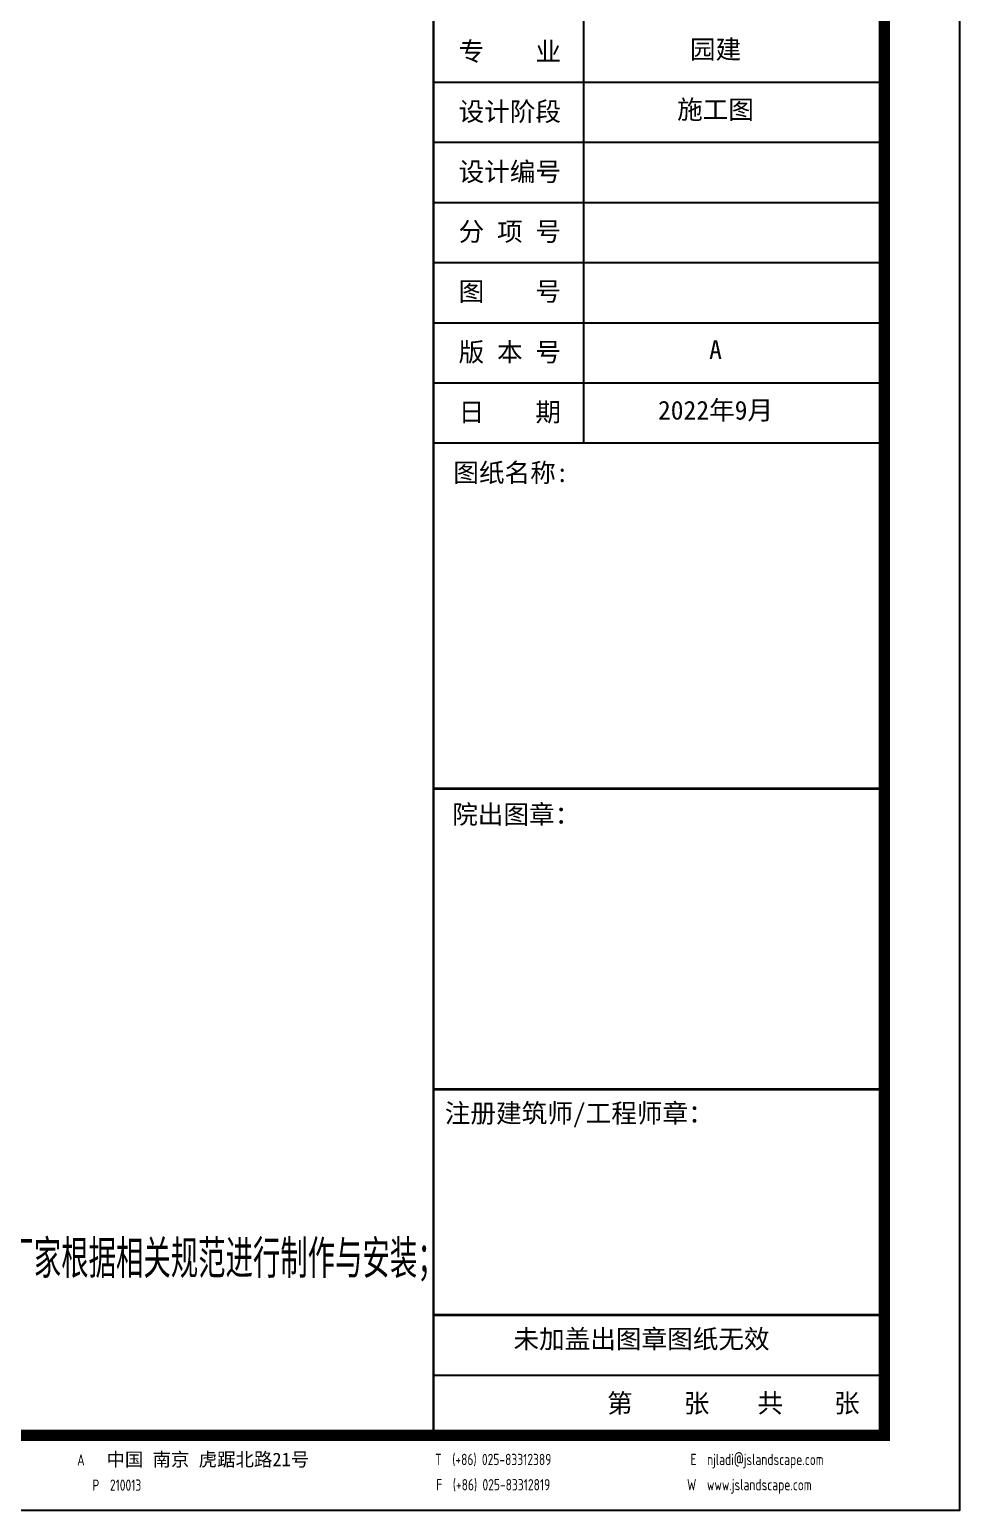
# Model space of a CAD drawing. Extents: x 396092 to 455492, y 17293 to 132793.
# Drawn here: x 443116 to 455492, y 90793 to 110492 of the extents above; entities that cross this region are included whole.
import ezdxf
from ezdxf.enums import TextEntityAlignment as Align

# ---------------------------------------------------------------- set-up
doc = ezdxf.new("R2010")
doc.units = 0
doc.header["$LTSCALE"] = 1000
doc.header["$MEASUREMENT"] = 0
doc.layers.add('PUB_TEXT', color=7, linetype='Continuous')
doc.styles.get("Standard").update_dxf_attribs({"font": 'gbenor.shx', "bigfont": 'gbcbig.shx'})
doc.styles.add('图框 图签', font='SimSun.ttf', dxfattribs={"width": 0.7})
doc.styles.add('图框 英文', font='dim.shx', dxfattribs={"width": 0.7})
doc.styles.add('图框 黑体', font='simhei_0.ttf', dxfattribs={"width": 0.7})

# ---------------------------------------------------------------- blocks, each defined once
blk = doc.blocks.new('A$Ce900529c')
for p, q in [((1499.47, -906.99), (1499.47, -826.99)), ((1479.47, -858.99), (1539.47, -858.99)), ((1479.47, -866.99), (1539.47, -866.99)), ((1479.47, -874.99), (1539.47, -874.99)), ((1479.47, -882.99), (1539.47, -882.99)), ((1479.47, -890.99), (1539.47, -890.99)), ((1479.47, -898.99), (1539.47, -898.99)), ((1479.47, -906.99), (1539.47, -906.99)), ((1539.47, -1022.99), (1539.47, -970.99)), ((1479.47, -1030.99), (1539.47, -1030.99))]:
    blk.add_line(p, q)
blk.add_lwpolyline([(955.47, -628.99), (1549.47, -628.99), (1549.47, -1048.99), (955.47, -1048.99)], close=True)
at = {"const_width": 1.5}
blk.add_lwpolyline([(1539.47, -638.99), (980.47, -638.99), (980.47, -1038.99), (1539.47, -1038.99)], close=True, dxfattribs=at)
at = {"const_width": 0.35}
for points in [[(1479.47, -1038.99), (1479.47, -638.99)], [(1479.47, -952.99), (1539.47, -952.99)], [(1479.47, -992.99), (1539.47, -992.99)], [(1479.47, -1022.99), (1539.47, -1022.99)]]:
    blk.add_lwpolyline(points, dxfattribs=at)
for s, height, style, p in [('专    业', 2.5, '图框 黑体', (1489.63, -854.85)), ('园建', 2.5, '图框 黑体', (1517.01, -854.58)), ('设计阶段', 2.5, '图框 黑体', (1489.63, -862.85)), ('施工图', 2.5, '图框 黑体', (1517.01, -862.58)), ('设计编号', 2.5, '图框 黑体', (1489.63, -870.85)), ('分 项 号', 2.5, '图框 黑体', (1489.63, -878.85)), ('图    号', 2.5, '图框 黑体', (1489.63, -886.85)), ('版 本 号', 2.5, '图框 黑体', (1489.63, -894.85)), ('A', 2.5, '图框 黑体', (1517.01, -894.58)), ('日    期', 2.5, '图框 黑体', (1489.63, -902.85)), ('2022年9月', 2.5, '图框 黑体', (1517.01, -902.58)), ('未加盖出图章图纸无效', 2.5, '图框 黑体', (1507.16, -1026.13)), ('第    张', 2.5, '图框 黑体', (1509.39, -1034.69)), ('共    张', 2.5, '图框 黑体', (1529.39, -1034.69)), ('中国 南京 虎踞北路21号', 1.8, '图框 图签', (1449.43, -1042.17))]:
    blk.add_text(s, height=height, dxfattribs=dict(style=style)).set_placement(p, align=Align.MIDDLE)
at = {"style": '图框 黑体'}
for s, p in [('图纸名称:', (1482.11, -912.19)), ('院出图章：', (1481.96, -957.65)), ('注册建筑师/工程师章：', (1480.97, -997.4))]:
    blk.add_text(s, height=2.5, dxfattribs=at).set_placement(p)
at = {"style": '图框 英文', "width": 0.87}
for s, p in [('A', (1432.54, -1042.27)), ('T  (+86) 025-83312389', (1487.42, -1042.21)), ('E  njladi@jslandscape.com', (1522.54, -1042.32)), ('P  210013', (1437.32, -1045.63)), ('F  (+86) 025-83312819', (1487.42, -1045.57)), ('W  www.jslandscape.com', (1521.51, -1045.79))]:
    blk.add_text(s, height=1.5, dxfattribs=at).set_placement(p, align=Align.MIDDLE)

msp = doc.modelspace()

# ---------------------------------------------------------------- block references
at = {"xscale": 100, "yscale": 100, "zscale": 100}
msp.add_blockref('A$Ce900529c', (300545.2, 195692.1), dxfattribs=at)

# ---------------------------------------------------------------- texts
at = {"layer": 'PUB_TEXT'}
msp.add_text('浮桥的浮体物及浮体物与栏杆、桥面的龙骨连接件，及由浮桥上下起伏引起的变形。由浮桥专业厂家根据相关规范进行制作与安装；', height=506.383, dxfattribs=at).set_placement((427494.4, 93885))

doc.saveas('drawing.dxf')
